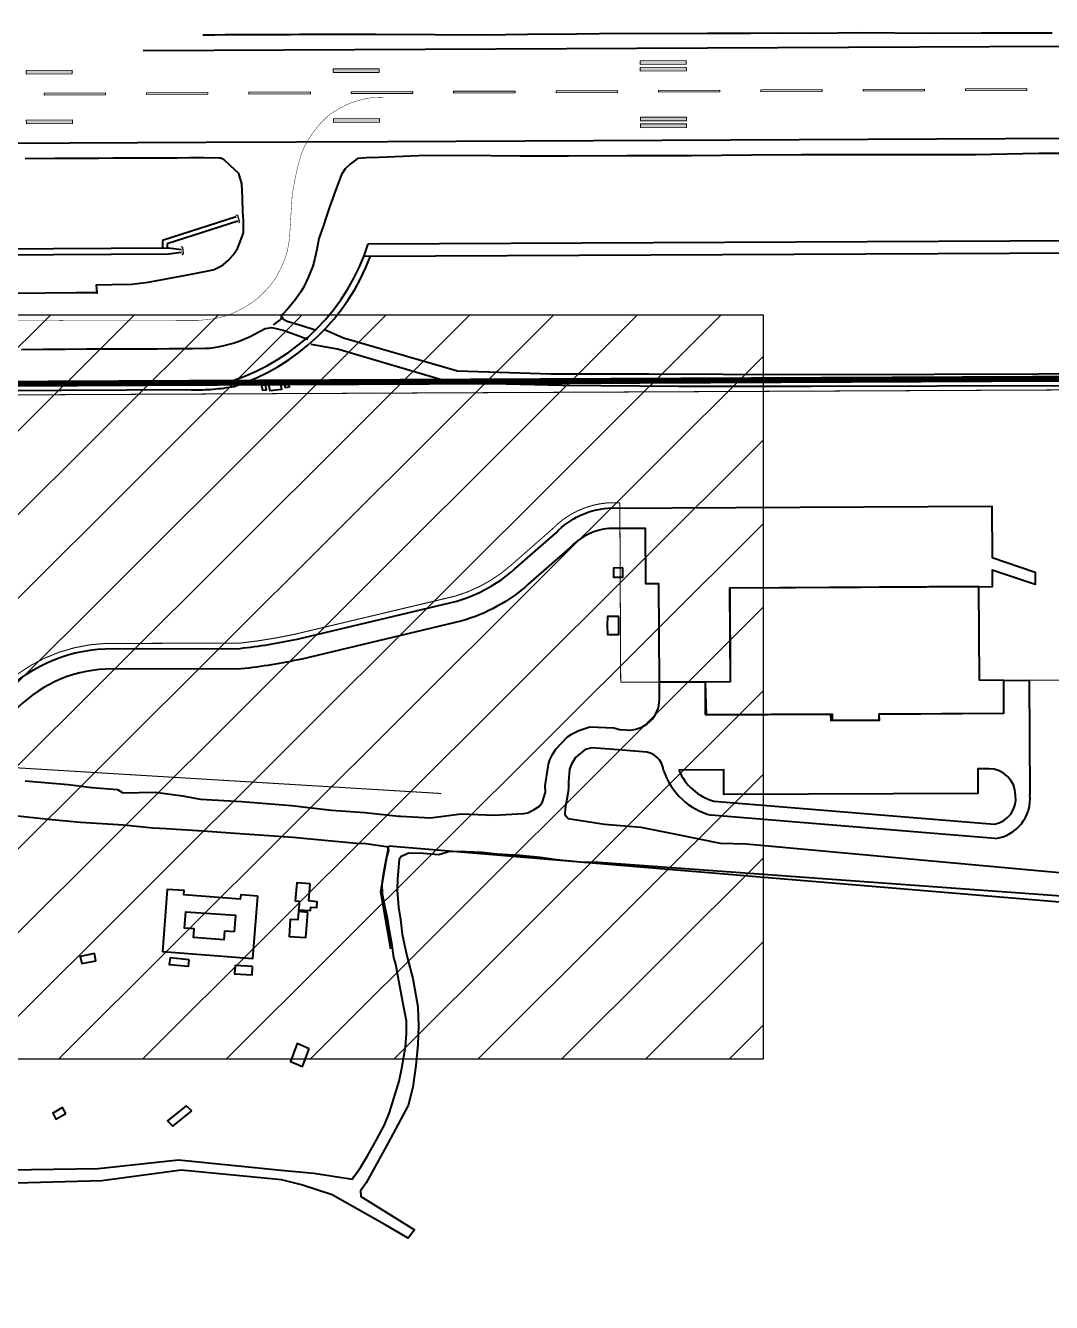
# Model space of a CAD drawing. Header units: metres. Extents: x 428 to 3974, y -4076 to 3914.
# Drawn here: x 1112.405 to 1112.84, y -3839.989 to -3839.449 of the extents above; entities that cross this region are included whole.
import ezdxf

# ---------------------------------------------------------------- set-up
doc = ezdxf.new("R2010")
doc.units = ezdxf.units.M
doc.header["$MEASUREMENT"] = 0
for name, pattern in [('CENTER', [50.79999999999998, 31.75, -6.349999999999998, 6.349999999999998, -6.349999999999998]), ('DASHED', [0.75, 0.5, -0.25]), ('HIDDEN', [9.524999999999995, 6.349999999999998, -3.174999999999998])]:
    doc.linetypes.add(name, pattern=pattern)
for name, color, linetype, lineweight in [('C-BLDG', 253, 'Continuous', 5), ('C-CLER-AERO', 253, 'Continuous', 5), ('C-FENC-AIRF-SECU', 253, 'DASHED', 0), ('C-NTWK-WATR-AIRF', 253, 'HIDDEN', 0), ('C-ROAD-AIRF', 253, 'Continuous', 5), ('C-ROAD-LAND', 253, 'Continuous', 9), ('C-RUNN', 253, 'Continuous', 5), ('C-RUNN-CNTR', 253, 'Continuous', 18), ('C-RUNN-MARK', 253, 'Continuous', 0), ('C-RUNW-MARK', 252, 'Continuous', 20), ('C-SHLD', 253, 'Continuous', 5)]:
    doc.layers.add(name, color=color, linetype=linetype, lineweight=lineweight)
for name, color, linetype in [('C-STRM-HEAD WALL', 253, 'Continuous'), ('C-TAXI-OTLN', 4, 'Continuous'), ('Dimension', 7, 'Continuous')]:
    doc.layers.add(name, color=color, linetype=linetype)
doc.styles.add('ADPI R', font='swiss.ttf')
doc.linetypes.add('OLS', pattern='A,4,-2,4,-2,["OLS",ADPI R,S=1.199999999999999,R=0,X=-1.7,Y=-0.5],-2,4,-2,4,-2', length=26)

# ---------------------------------------------------------------- blocks, each defined once
blk = doc.blocks.new('Kholsi_Close-flat-4')
at = {"layer": 'C-STRM-HEAD WALL', "ltscale": 0.1}
for points in [[(-0.1148039842955768, 1.495600229594856), (-0.9761678990907968, 1.918971878127194)], [(0.1148039828985929, -1.495600228547118), (-0.1148039842955768, 1.495600229594856)], [(0.1148039828985929, -1.495600228547118), (-0.6718523637391627, -2.045475796447135)]]:
    blk.add_lwpolyline(points, dxfattribs=at)
blk = doc.blocks.new('Kholsi_Close-flat-5')
at = {"layer": 'C-STRM-HEAD WALL', "ltscale": 0.1, "elevation": -1323.498}
for points in [[(-2.786217571236193, 2.307749363593757), (-3.720079387072473, 2.529319795896299)], [(-1.898249956779181, -0.5578244908247143), (-2.786217571236193, 2.307749363593757)], [(-1.898249956779181, -0.5578244908247143), (-2.54319365369156, -1.26862613344565)]]:
    blk.add_lwpolyline(points, dxfattribs=at)
blk = doc.blocks.new('*U59')
at = {"layer": 'C-RUNN-MARK'}
for points in [[(634049.5871011397, 3064402.841522975), (634048.7491451328, 3064403.16989735), (634037.8033326324, 3064375.238030447), (634038.6412886394, 3064374.909656072)], [(634031.3440803059, 3064356.28841147), (634030.5061242988, 3064356.616785845), (634019.5603117982, 3064328.684918942), (634020.3982678055, 3064328.356544566)], [(634013.1010594721, 3064309.735299965), (634012.263103465, 3064310.063674341), (634001.3172909644, 3064282.131807437), (634002.1552469715, 3064281.803433061)], [(633994.8580386379, 3064263.182188458), (633994.0200826308, 3064263.510562834), (633983.0742701305, 3064235.57869593), (633983.9122261379, 3064235.250321556)], [(633976.6150178041, 3064216.629076953), (633975.7770617969, 3064216.957451328), (633964.8312492965, 3064189.025584424), (633965.6692053035, 3064188.69721005)], [(633958.37199697, 3064170.075965447), (633957.5340409629, 3064170.404339823), (633946.5882284627, 3064142.472472919), (633947.4261844697, 3064142.144098544)], [(633940.1289761362, 3064123.522853942), (633939.291020129, 3064123.851228317), (633928.345207629, 3064095.919361414), (633929.1831636357, 3064095.590987038)], [(633921.8859553022, 3064076.969742436), (633921.0479992953, 3064077.298116812), (633910.1021867946, 3064049.366249909), (633910.9401428018, 3064049.037875533)], [(633903.6429344682, 3064030.416630931), (633902.8049784611, 3064030.745005306), (633891.8591659607, 3064002.813138402), (633892.6971219678, 3064002.484764028)], [(633885.3999136342, 3063983.863519425), (633884.5619576271, 3063984.1918938), (633873.6161451268, 3063956.260026897), (633874.4541011339, 3063955.931652522)]]:
    blk.add_hatch(color=256, dxfattribs=at).paths.add_polyline_path(points)
for points in [[(634048.7491451328, 3064403.16989735), (634037.8033326324, 3064375.238030447), (634038.6412886394, 3064374.909656072), (634049.5871011397, 3064402.841522975)], [(634030.5061242988, 3064356.616785845), (634019.5603117982, 3064328.684918942), (634020.3982678055, 3064328.356544566), (634031.3440803059, 3064356.28841147)], [(634012.263103465, 3064310.063674341), (634001.3172909644, 3064282.131807437), (634002.1552469715, 3064281.803433061), (634013.1010594721, 3064309.735299965)], [(633994.0200826308, 3064263.510562834), (633983.0742701305, 3064235.57869593), (633983.9122261379, 3064235.250321556), (633994.8580386379, 3064263.182188458)], [(633975.7770617969, 3064216.957451328), (633964.8312492965, 3064189.025584424), (633965.6692053035, 3064188.69721005), (633976.6150178041, 3064216.629076953)], [(633957.5340409629, 3064170.404339823), (633946.5882284627, 3064142.472472919), (633947.4261844697, 3064142.144098544), (633958.37199697, 3064170.075965447)], [(633939.291020129, 3064123.851228317), (633928.345207629, 3064095.919361414), (633929.1831636357, 3064095.590987038), (633940.1289761362, 3064123.522853942)], [(633921.0479992953, 3064077.298116812), (633910.1021867946, 3064049.366249909), (633910.9401428018, 3064049.037875533), (633921.8859553022, 3064076.969742436)], [(633902.8049784611, 3064030.745005306), (633891.8591659607, 3064002.813138402), (633892.6971219678, 3064002.484764028), (633903.6429344682, 3064030.416630931)], [(633884.5619576271, 3063984.1918938), (633873.6161451268, 3063956.260026897), (633874.4541011339, 3063955.931652522), (633885.3999136342, 3063983.863519425)]]:
    blk.add_lwpolyline(points, close=True, dxfattribs=at)
blk = doc.blocks.new('Sup 2400m-flat-2')
at = {"layer": 'C-RUNW-MARK'}
h = blk.add_hatch(color=256, dxfattribs=at)
h.paths.add_polyline_path([(-322.5000000018626, 19.64999998989515), (-322.5000000018626, 17.849999989965), (-300.0000000023283, 17.84999999043066), (-300.0000000018626, 19.64999999059364)])
h.paths.add_polyline_path([(-300.000000001397, 16.34999999054707), (-300.0000000018626, 14.54999999073334), (-322.5000000018626, 14.54999998991843), (-322.5000000018626, 16.349999989965)])
h.paths.add_polyline_path([(-322.5000000018626, 13.04999998991843), (-322.500000001397, 11.24999998998828), (-300.0000000018626, 11.24999999068677), (-300.0000000018626, 13.04999999061692)])
h = blk.add_hatch(color=256, dxfattribs=at)
h.paths.add_polyline_path([(-172.5000000018626, 19.64999999443534), (-172.5000000018626, 17.84999999450519), (-150.0000000018626, 17.8499999953201), (-150.0000000018626, 19.64999999536667)])
h.paths.add_polyline_path([(-150.0000000018626, 16.34999999520369), (-150.0000000018626, 14.54999999527354), (-172.5000000018626, 14.54999999469146), (-172.5000000018626, 16.34999999462161)])
h.paths.add_polyline_path([(-172.5000000013969, 13.04999999457504), (-172.5000000018626, 11.24999999441206), (-150.0000000018626, 11.24999999522697), (-150.0000000018626, 13.04999999515712)])
h = blk.add_hatch(color=256, dxfattribs=at)
h.paths.add_polyline_path([(-922.5000000018626, 13.04999997129198), (-922.500000001397, 11.24999997136183), (-900.000000001397, 11.24999997217674), (-900.0000000018626, 13.04999997210689)])
h.paths.add_polyline_path([(-922.5000000009312, -13.05000002880115), (-922.5000000009312, -11.25000002875458), (-900.0000000009312, -11.25000002805609), (-900.0000000009312, -13.05000002798624)])
h.paths.add_polyline_path([(-772.5000000018626, 13.04999997606501), (-772.5000000018626, 11.24999997613486), (-750.000000001397, 11.24999997660052), (-750.0000000018626, 13.04999997653067)])
h.paths.add_polyline_path([(-772.5000000009312, -13.0500000239117), (-772.5000000009312, -11.25000002409797), (-750.0000000009312, -11.25000002328306), (-750.0000000009312, -13.05000002321321)])
h.paths.add_polyline_path([(-622.5000000018626, 16.34999998053536), (-622.5000000018626, 14.54999998072162), (-600.0000000018626, 14.54999998142011), (-600.0000000018626, 16.34999998135026)])
h.paths.add_polyline_path([(-600.0000000018626, 13.0499999813037), (-600.000000001397, 11.24999998137355), (-622.5000000018626, 11.24999998067505), (-622.5000000018626, 13.04999998060521)])
h.paths.add_polyline_path([(-622.5000000009312, -16.35000001941807), (-622.5000000004657, -14.55000001925509), (-600.0000000009312, -14.55000001878943), (-600.0000000009312, -16.35000001860317)])
h.paths.add_polyline_path([(-600.0000000009312, -13.05000001878943), (-600.0000000009312, -11.25000001874286), (-622.5000000009312, -11.25000001920853), (-622.5000000009312, -13.05000001937151)])
h = blk.add_hatch(color=256, dxfattribs=at)
h.paths.add_polyline_path([(-322.5000000009313, -19.65000001015141), (-322.5000000009313, -17.85000001010485), (-300.0000000004657, -17.85000000928994), (-300.0000000009313, -19.65000000945292)])
h.paths.add_polyline_path([(-300.0000000009313, -16.35000000940635), (-300.0000000009313, -14.5500000094762), (-322.5000000004657, -14.55000001005828), (-322.5000000009313, -16.35000001010485)])
h.paths.add_polyline_path([(-322.5000000009313, -13.05000000994187), (-322.5000000009313, -11.25000001001172), (-300.0000000009313, -11.25000000942964), (-300.0000000009313, -13.05000000935979)])
h = blk.add_hatch(color=256, dxfattribs=at)
h.paths.add_polyline_path([(-172.5000000009313, -19.65000000537839), (-172.5000000009313, -17.85000000544824), (-150.0000000004656, -17.85000000474974), (-150.0000000009313, -19.65000000479631)])
h.paths.add_polyline_path([(-150.0000000009313, -16.35000000463333), (-150.0000000009313, -14.55000000470318), (-172.5000000004656, -14.55000000540167), (-172.5000000009313, -16.35000000533182)])
h.paths.add_polyline_path([(-172.5000000009313, -13.05000000551808), (-172.5000000009313, -11.25000000547152), (-150.0000000009313, -11.25000000465661), (-150.0000000009313, -13.05000000458676)])
for points in [[(-322.5000000018626, 19.64999998989515), (-322.5000000018626, 17.849999989965), (-300.0000000023283, 17.84999999043066), (-300.0000000018626, 19.64999999059364)], [(-172.5000000018626, 19.64999999443534), (-172.5000000018626, 17.84999999450519), (-150.0000000018626, 17.8499999953201), (-150.0000000018626, 19.64999999536667)], [(-922.5000000018626, 13.04999997129198), (-922.500000001397, 11.24999997136183), (-900.000000001397, 11.24999997217674), (-900.0000000018626, 13.04999997210689)], [(-772.5000000018626, 13.04999997606501), (-772.5000000018626, 11.24999997613486), (-750.000000001397, 11.24999997660052), (-750.0000000018626, 13.04999997653067)], [(-622.5000000018626, 16.34999998053536), (-622.5000000018626, 14.54999998072162), (-600.0000000018626, 14.54999998142011), (-600.0000000018626, 16.34999998135026)], [(-600.0000000018626, 13.0499999813037), (-600.000000001397, 11.24999998137355), (-622.5000000018626, 11.24999998067505), (-622.5000000018626, 13.04999998060521)], [(-300.000000001397, 16.34999999054707), (-300.0000000018626, 14.54999999073334), (-322.5000000018626, 14.54999998991843), (-322.5000000018626, 16.349999989965)], [(-322.5000000018626, 13.04999998991843), (-322.500000001397, 11.24999998998828), (-300.0000000018626, 11.24999999068677), (-300.0000000018626, 13.04999999061692)], [(-150.0000000018626, 16.34999999520369), (-150.0000000018626, 14.54999999527354), (-172.5000000018626, 14.54999999469146), (-172.5000000018626, 16.34999999462161)], [(-172.5000000013969, 13.04999999457504), (-172.5000000018626, 11.24999999441206), (-150.0000000018626, 11.24999999522697), (-150.0000000018626, 13.04999999515712)], [(-922.5000000009312, -13.05000002880115), (-922.5000000009312, -11.25000002875458), (-900.0000000009312, -11.25000002805609), (-900.0000000009312, -13.05000002798624)], [(-772.5000000009312, -13.0500000239117), (-772.5000000009312, -11.25000002409797), (-750.0000000009312, -11.25000002328306), (-750.0000000009312, -13.05000002321321)], [(-600.0000000009312, -13.05000001878943), (-600.0000000009312, -11.25000001874286), (-622.5000000009312, -11.25000001920853), (-622.5000000009312, -13.05000001937151)], [(-322.5000000009313, -13.05000000994187), (-322.5000000009313, -11.25000001001172), (-300.0000000009313, -11.25000000942964), (-300.0000000009313, -13.05000000935979)], [(-172.5000000009313, -13.05000000551808), (-172.5000000009313, -11.25000000547152), (-150.0000000009313, -11.25000000465661), (-150.0000000009313, -13.05000000458676)], [(-622.5000000009312, -16.35000001941807), (-622.5000000004657, -14.55000001925509), (-600.0000000009312, -14.55000001878943), (-600.0000000009312, -16.35000001860317)], [(-300.0000000009313, -16.35000000940635), (-300.0000000009313, -14.5500000094762), (-322.5000000004657, -14.55000001005828), (-322.5000000009313, -16.35000001010485)], [(-322.5000000009313, -19.65000001015141), (-322.5000000009313, -17.85000001010485), (-300.0000000004657, -17.85000000928994), (-300.0000000009313, -19.65000000945292)], [(-150.0000000009313, -16.35000000463333), (-150.0000000009313, -14.55000000470318), (-172.5000000004656, -14.55000000540167), (-172.5000000009313, -16.35000000533182)], [(-172.5000000009313, -19.65000000537839), (-172.5000000009313, -17.85000000544824), (-150.0000000004656, -17.85000000474974), (-150.0000000009313, -19.65000000479631)]]:
    blk.add_lwpolyline(points, close=True, dxfattribs=at)

msp = doc.modelspace()

# ---------------------------------------------------------------- hatches: boundary and pattern name
at = {"layer": 'Dimension'}
h = msp.add_hatch(dxfattribs=at)
h.set_pattern_fill('ANSI31', color=210, scale=0.2, style=0)
h.set_pattern_definition([(45, (-2541111.962942295, -12261380.23203609), (-0.0176776695296637, 0.0176776695296637), [])])
h.paths.add_polyline_path([(1112.15780291029, -3839.571290843523), (1112.71765062141, -3839.571290843523), (1112.71765062141, -3839.886410480699), (1112.15780291029, -3839.886410480699)])

# ---------------------------------------------------------------- linework, layer by layer
at = {"layer": 'C-BLDG', "lineweight": 40}
for points in [[(1112.507072057532, -3839.6010506872), (1112.50533930534, -3839.601190076388), (1112.505675435489, -3839.603213657803), (1112.507408181163, -3839.603074268616)], [(1112.513404151382, -3839.600316238767), (1112.508318263995, -3839.600848247475), (1112.508839189498, -3839.603361641234), (1112.513925075023, -3839.60282963439)], [(1112.51661938378, -3839.599862811333), (1112.514795517972, -3839.600167059518), (1112.515280776615, -3839.602056983105), (1112.517104642889, -3839.601752731196)], [(1112.658196005462, -3839.678434356294), (1112.654298006049, -3839.678518598146), (1112.654297282877, -3839.682423320777), (1112.65819528229, -3839.682339080788)], [(1112.808871369766, -3839.686318705968), (1112.703335321, -3839.686976253233), (1112.703664519316, -3839.726649613298), (1112.693111899732, -3839.726780398926), (1112.693430156404, -3839.740591994665), (1112.746121273334, -3839.740368831149), (1112.746210410683, -3839.742969931281), (1112.766788802067, -3839.742831322542), (1112.766759211155, -3839.740293263636), (1112.819456680635, -3839.739896032206), (1112.819405296309, -3839.72605732008), (1112.809200564822, -3839.725992066032)], [(1112.656567984218, -3839.699052791289), (1112.651729226536, -3839.699019524447), (1112.651553434743, -3839.702652591459), (1112.651685761711, -3839.706629376105), (1112.656569905537, -3839.706654862679)], [(1112.50369569329, -3839.81739911548), (1112.496527647091, -3839.816860324881), (1112.496350570539, -3839.818592026077), (1112.472491888753, -3839.816887575379), (1112.472537612966, -3839.81504584401), (1112.465428523677, -3839.814545159406), (1112.463414838495, -3839.84087049327), (1112.501706809694, -3839.843784514061)], [(1112.525906812823, -3839.812172171838), (1112.520231658085, -3839.811765502385), (1112.519600437912, -3839.819390739492), (1112.52126733256, -3839.819479671485), (1112.521188925444, -3839.820845090962), (1112.521005982025, -3839.823104006416), (1112.526007544207, -3839.82349304407), (1112.526155104818, -3839.822074202067), (1112.528712896122, -3839.822209240116), (1112.528915330725, -3839.819799938418), (1112.52533234605, -3839.819393552087)], [(1112.493779151192, -3839.832537134356), (1112.489632419268, -3839.832221566877), (1112.489355646963, -3839.835893350831), (1112.47659964343, -3839.834922616548), (1112.476880481424, -3839.831251145518), (1112.472733752294, -3839.830935576177), (1112.473265907685, -3839.82397859282), (1112.494310951284, -3839.825482041753)], [(1112.524938827804, -3839.824243067942), (1112.520948795094, -3839.82390798553), (1112.520693502812, -3839.827411358423), (1112.517465288708, -3839.82720801904), (1112.517079847357, -3839.834509852521), (1112.524108851752, -3839.834920359022)], [(1112.434572675689, -3839.841703738264), (1112.428640494081, -3839.842881542809), (1112.429221974178, -3839.84588580317), (1112.435153846586, -3839.84470786079)], [(1112.474643972194, -3839.844302307061), (1112.466673574368, -3839.843555587522), (1112.466264113276, -3839.846370651565), (1112.474450583993, -3839.847046435988)], [(1112.501575750722, -3839.847204026944), (1112.494197206995, -3839.846689210452), (1112.493919001384, -3839.850202559671), (1112.501297425902, -3839.850717482335)], [(1112.525547657119, -3839.8819943156), (1112.520477890926, -3839.879767795272), (1112.517566962591, -3839.887298525489), (1112.522636970928, -3839.889525651179)], [(1112.422503085764, -3839.909395671628), (1112.42111262116, -3839.906827795497), (1112.416940815239, -3839.90926327481), (1112.418331352486, -3839.911831773064)], [(1112.475781027651, -3839.908303638167), (1112.473503142087, -3839.906068668879), (1112.465470916549, -3839.912519562236), (1112.467748952521, -3839.914754343397)]]:
    msp.add_lwpolyline(points, close=True, dxfattribs=at)
msp.add_lwpolyline([(1112.56003553742, -3839.839842629796), (1112.555865629999, -3839.81558744534), (1112.559229269581, -3839.796091373256)], dxfattribs=at)
msp.add_lwpolyline([(1112.559229269581, -3839.796091373256), (1112.951359237036, -3839.828766071415, -0.3384087255586539), (1113.251145768868, -3840.12422411441), (1113.27340673651, -3840.282137143603)], format="xyb", dxfattribs=at)
at = {"layer": 'C-CLER-AERO', "linetype": 'OLS', "lineweight": 40, "const_width": 0.0025992, "flags": 128}
msp.add_lwpolyline([(1110.613906176252, -3839.366368138409), (1113.256396530619, -3839.353851015857), (1113.257580060004, -3839.596427868298), (1110.615055289077, -3839.608957418419), (1110.613906176252, -3839.366368138409)], close=True, dxfattribs=at)
at = {"layer": 'C-FENC-AIRF-SECU', "lineweight": 40, "ltscale": 0.2, "const_width": 0.0004332, "flags": 128}
for points in [[(1112.893078724811, -3839.602886016659), (1111.86634694315, -3839.607746734462)], [(1112.65732657486, -3839.726869133479), (1112.656966648953, -3839.650885080165)], [(1112.693110039415, -3839.726699629045), (1112.65732657486, -3839.726869133479)], [(1112.819399767978, -3839.726057284689), (1112.893438399261, -3839.725706570959)]]:
    msp.add_lwpolyline(points, dxfattribs=at)
for points in [[(1111.864945967639, -3839.629880993805), (1111.919611725914, -3839.643126662068), (1111.956840027547, -3839.654476690284, 0.0553225184495161), (1111.981610569129, -3839.656741664923, -0.0946968942070443), (1112.049538980661, -3839.665812266238, -0.2179149551678219), (1112.109598462427, -3839.725475724033, 0.2148990127998614), (1112.14087531758, -3839.747262089691), (1112.58148756293, -3839.773940823219)], [(1112.656966648953, -3839.650885080165), (1112.651831823359, -3839.650909404448, 0.1839627129918928), (1112.628412863197, -3839.661970163874), (1112.611031483351, -3839.677216517917, -0.1100200523554106), (1112.587379698133, -3839.690368834129), (1112.519926953087, -3839.706399488441, -0.0274390469308579), (1112.496111417613, -3839.710294476888), (1112.439127222127, -3839.710419313229, 0.1985392730102618), (1112.39225306963, -3839.732164369143, -0.1661861086222768), (1112.364094220525, -3839.747705943129), (1112.247808245434, -3839.740692253402)]]:
    msp.add_lwpolyline(points, format="xyb", dxfattribs=at)
at = {"layer": 'C-NTWK-WATR-AIRF', "lineweight": 40}
for points in [[(1112.494637561454, -3839.52979072108), (1112.463412330909, -3839.539846827454), (1112.463427277239, -3839.543002273134)], [(1112.49524842245, -3839.53168750479), (1112.465411940081, -3839.541296362123), (1112.46541997367, -3839.542992835112)], [(1112.550490099429, -3839.541313643746), (1113.266511576673, -3839.537921945743), (1113.283820782746, -3839.539456601432)], [(1112.139222194864, -3839.545165387161), (1112.153774691703, -3839.543383172891), (1112.322899052365, -3839.542611633606), (1112.340185162103, -3839.544192043311), (1112.357853421899, -3839.543502361692), (1112.465933301909, -3839.542990400634), (1112.47145483918, -3839.543708835907)], [(1112.139228349975, -3839.546464973307), (1112.153797077904, -3839.548109247527), (1112.322921157772, -3839.547278548769), (1112.340191521174, -3839.545534446082), (1112.357865519779, -3839.54605671688), (1112.465945399324, -3839.545544757686), (1112.471459886948, -3839.54477404914)], [(1112.548653048886, -3839.546520804233), (1113.266536200842, -3839.543120288468), (1113.283830092246, -3839.541421720005)]]:
    msp.add_lwpolyline(points, dxfattribs=at)
for points in [[(1112.550490099429, -3839.541313643746, -0.2410824602255357), (1112.493180669802, -3839.599086311824, -0.0484276270563008), (1112.475764839402, -3839.600481908015), (1111.85502391118, -3839.603422274059)], [(1112.55144004892, -3839.546507601804, -0.2282189068587852), (1112.493816426913, -3839.601612911738, -0.0488409653873518), (1112.475749338003, -3839.603081208832), (1111.855036221868, -3839.606021446354)]]:
    msp.add_lwpolyline(points, format="xyb", dxfattribs=at)
at = {"layer": 'C-ROAD-AIRF', "lineweight": 40}
for points in [[(1112.513660675803, -3839.571825490511), (1112.513656778684, -3839.572334204979), (1112.514309311709, -3839.573047300047), (1112.516110876067, -3839.573984400547), (1112.522445527794, -3839.575790361679), (1112.528390879235, -3839.577820710085)], [(1112.5853413655, -3839.599916461102), (1112.632447329307, -3839.601155537359), (1112.681780459783, -3839.60147701501), (1112.737962760454, -3839.601492540158), (1112.791231234981, -3839.601438983521), (1112.84351500492, -3839.601208930082), (1112.892328586853, -3839.600985425703), (1113.025825517675, -3839.600172042093), (1113.047645549247, -3839.600211317829), (1113.073648257604, -3839.600134347744), (1113.096349511253, -3839.600082646302), (1113.116785629144, -3839.599825297661), (1113.139257916207, -3839.599854323259), (1113.162952783941, -3839.599602657548), (1113.182868532328, -3839.599441136412), (1113.204155299304, -3839.599377193666), (1113.22904125364, -3839.599316974349), (1113.237832704516, -3839.59792599938), (1113.250595263629, -3839.595378517351), (1113.25944454824, -3839.591444774709), (1113.265204986981, -3839.588320064537), (1113.270877832504, -3839.584312603987), (1113.28058997584, -3839.575231333441), (1113.285446374169, -3839.568441107116)], [(1112.506920631932, -3839.577178388081), (1112.509673032867, -3839.57670749276), (1112.514421308836, -3839.577824608601), (1112.518365864599, -3839.579190227381), (1112.524928280576, -3839.581616386018)], [(1112.588242189916, -3839.59518755152), (1112.540031589991, -3839.581135819844), (1112.53197277659, -3839.577684230349)], [(1112.5853413655, -3839.599916461102), (1112.537511564749, -3839.585872843108), (1112.526327319401, -3839.583919518805)], [(1112.889106914359, -3839.595883091158), (1112.834013244095, -3839.596469839282), (1112.790025193667, -3839.596599481247), (1112.73207051489, -3839.596745615072), (1112.669215638614, -3839.596499721698), (1112.627761116675, -3839.596398334196), (1112.588242189916, -3839.59518755152)]]:
    msp.add_lwpolyline(points, dxfattribs=at)
msp.add_lwpolyline([(1112.393889707936, -3839.733661345384, -0.1983319657682875), (1112.439177026464, -3839.712637192748), (1112.496232599909, -3839.712512198082, 0.0275911143330268), (1112.52042218992, -3839.708561551935), (1112.587951386305, -3839.692512729384, 0.1102327023263491), (1112.612499537835, -3839.678879142917), (1112.629947524475, -3839.663574363283, -0.1840652343250261), (1112.651924200779, -3839.653126976631), (1112.814401267985, -3839.652357238523), (1112.814503913237, -3839.674023595816), (1112.832675670697, -3839.680178648971), (1112.832700742832, -3839.685470874599), (1112.81452945569, -3839.679415044553), (1112.814562781671, -3839.686449309058), (1112.703476560725, -3839.686975584544), (1112.703664519316, -3839.726649613298), (1112.673685632604, -3839.726791639991), (1112.673488263464, -3839.685131413109), (1112.667973109479, -3839.685157540432), (1112.667862050193, -3839.661715568222), (1112.652313912245, -3839.661789228387, 0.1845869886997806), (1112.635967707685, -3839.669818476952), (1112.618233274626, -3839.685374518103, -0.1109685243971601), (1112.590175351551, -3839.70088950283), (1112.522357543422, -3839.717006915427, -0.0281639775640199), (1112.496700477744, -3839.721175194896), (1112.439379319506, -3839.721300768843, 0.1974161156036065), (1112.400280837858, -3839.73951107747, -0.1717275762967402)], format="xyb", dxfattribs=at)
msp.add_arc((1112.481096627148, -3839.533704626552), 0.0511122013341726, 304.8983552192958, 310.9117646596499, dxfattribs=at)
at = {"layer": 'C-ROAD-LAND', "lineweight": 40}
for p, q in [((1112.673685632604, -3839.726791639991), (1112.693049985407, -3839.726699900992)), ((1112.67371977908, -3839.734000991277), (1112.673685632604, -3839.726791639991)), ((1112.693049985407, -3839.726699900992), (1112.693115449468, -3839.740518289796)), ((1112.819423002614, -3839.726057176656), (1112.83023517528, -3839.72600595764)), ((1112.819488668306, -3839.739919676623), (1112.819423002614, -3839.726057176656)), ((1112.83023517528, -3839.72600595764), (1112.830464324406, -3839.774382191888)), ((1112.693115449468, -3839.740518289796), (1112.693981840233, -3839.740514186388)), ((1112.693981840233, -3839.740514186388), (1112.694848229135, -3839.740510082982)), ((1112.694848229135, -3839.740510082982), (1112.746831648941, -3839.740263843156)), ((1112.746831648941, -3839.740263843156), (1112.746843959162, -3839.742863017312)), ((1112.746843959162, -3839.742863017312), (1112.766770934178, -3839.742768622181)), ((1112.766758624422, -3839.740169453613), (1112.819488668306, -3839.739919676623)), ((1112.766770934178, -3839.742768622181), (1112.766758624422, -3839.740169453613)), ((1112.629891231148, -3839.755139653749), (1112.634828751398, -3839.749905389912)), ((1112.634828751398, -3839.749905389912), (1112.636811071499, -3839.748616255067)), ((1112.636811071499, -3839.748616255067), (1112.63960484737, -3839.747240142143)), ((1112.63960484737, -3839.747240142143), (1112.644208588129, -3839.745696316651)), ((1112.644208588129, -3839.745696316651), (1112.65443621525, -3839.746096178135)), ((1112.65443621525, -3839.746096178135), (1112.656787115573, -3839.746784077204)), ((1112.656787115573, -3839.746784077204), (1112.659682973711, -3839.747016794226)), ((1112.628415599423, -3839.757366110749), (1112.629891231148, -3839.755139653749)), ((1112.642246135933, -3839.755348514012), (1112.638174005742, -3839.758729252211)), ((1112.64512553574, -3839.754538339741), (1112.642246135933, -3839.755348514012)), ((1112.65623757658, -3839.755431845031), (1112.64512553574, -3839.754538339741)), ((1112.666691505308, -3839.75627194456), (1112.65623757658, -3839.755431845031)), ((1112.626820849678, -3839.761529778309), (1112.627320114015, -3839.759616819389)), ((1112.627320114015, -3839.759616819389), (1112.628415599423, -3839.757366110749)), ((1112.638174005742, -3839.758729252211), (1112.6365074785, -3839.761514394722)), ((1112.625352215911, -3839.770651637755), (1112.626669909297, -3839.762475806466)), ((1112.626669909297, -3839.762475806466), (1112.626820849678, -3839.761529778309)), ((1112.635693484875, -3839.763639382264), (1112.635188258676, -3839.768935104079)), ((1112.6365074785, -3839.761514394722), (1112.635693484875, -3839.763639382264)), ((1112.405254339291, -3839.768603832639), (1112.42352715596, -3839.770112262286)), ((1112.42352715596, -3839.770112262286), (1112.433507922529, -3839.771383083603)), ((1112.433507922529, -3839.771383083603), (1112.444421572102, -3839.772204912446)), ((1112.444421572102, -3839.772204912446), (1112.446673550601, -3839.773663194097)), ((1112.625474476213, -3839.773401794202), (1112.625352215911, -3839.770651637755)), ((1112.635200486941, -3839.771607785664), (1112.634945417712, -3839.773886970422)), ((1112.635188258676, -3839.768935104079), (1112.635200486941, -3839.771607785664)), ((1112.446673550601, -3839.773663194097), (1112.460285887545, -3839.773301757118)), ((1112.460285887545, -3839.773301757118), (1112.471933243754, -3839.774869687102)), ((1112.471933243754, -3839.774869687102), (1112.479542214847, -3839.776353889323)), ((1112.479542214847, -3839.776353889323), (1112.496784537523, -3839.777375851936)), ((1112.496784537523, -3839.777375851936), (1112.518067522398, -3839.77896356321)), ((1112.622960992115, -3839.779289857663), (1112.624264123807, -3839.777401653297)), ((1112.624264123807, -3839.777401653297), (1112.625474476213, -3839.773401794202)), ((1112.634945417712, -3839.773886970422), (1112.633837706367, -3839.780249296865)), ((1112.518067522398, -3839.77896356321), (1112.534965478773, -3839.781000581748)), ((1112.534965478773, -3839.781000581748), (1112.549017492639, -3839.781916949145)), ((1112.549017492639, -3839.781916949145), (1112.563385667702, -3839.78346004448)), ((1112.576898970599, -3839.784264170743), (1112.589800538453, -3839.782552716501)), ((1112.589800538453, -3839.782552716501), (1112.603924675336, -3839.783167260877)), ((1112.603924675336, -3839.783167260877), (1112.616195923606, -3839.782426924623)), ((1112.616195923606, -3839.782426924623), (1112.618022565222, -3839.782097659252)), ((1112.618022565222, -3839.782097659252), (1112.620769148184, -3839.780765363193)), ((1112.620769148184, -3839.780765363193), (1112.622960992115, -3839.779289857663)), ((1112.633837706367, -3839.780249296865), (1112.633648712611, -3839.782783848411)), ((1112.633648712611, -3839.782783848411), (1112.635094721759, -3839.784462304032)), ((1112.563385667702, -3839.78346004448), (1112.564151689833, -3839.783505628995)), ((1112.564151689833, -3839.783505628995), (1112.576898970599, -3839.784264170743)), ((1112.564151689833, -3839.783505628995), (1112.564151689833, -3839.783505628995)), ((1112.635094721759, -3839.784462304032), (1112.650509668006, -3839.786879743627)), ((1112.650509668006, -3839.786879743627), (1112.665801865937, -3839.788118143744)), ((1112.665801865937, -3839.788118143744), (1112.681383119854, -3839.791353329263)), ((1112.81565796114, -3839.792955556131), (1112.695666817906, -3839.783153617001)), ((1112.681383119854, -3839.791353329263), (1112.699373014694, -3839.795007503769)), ((1112.699373014694, -3839.795007503769), (1112.710421666926, -3839.795188346124)), ((1112.710421666926, -3839.795188346124), (1112.716562152798, -3839.795787695042)), ((1112.716562152798, -3839.795787695042), (1112.900112052871, -3839.812660829342))]:
    msp.add_line(p, q, dxfattribs=at)
msp.add_lwpolyline([(1112.681919405194, -3839.764073700822, 0.2269570459182427), (1112.696719550485, -3839.777154612533), (1112.815490920985, -3839.786856907597, 0.4063881323166906), (1112.824401280334, -3839.774767340339), (1112.824400783008, -3839.774662112064, 0.4142135623755371), (1112.81308435691, -3839.763452389455), (1112.808412389322, -3839.763474519543), (1112.808461633003, -3839.773871204993), (1112.701029240577, -3839.774380096412), (1112.700979991773, -3839.763983412824)], format="xyb", close=True, dxfattribs=at)
for points in [[(1112.388947538989, -3839.933304337031), (1112.436218364587, -3839.932652457795), (1112.470223895697, -3839.928992816425), (1112.515017010695, -3839.933444337166), (1112.527449632952, -3839.934608285494), (1112.54384248001, -3839.937196989722), (1112.54384248001, -3839.937196989722), (1112.544408901552, -3839.936195609338), (1112.547202642499, -3839.932207786656), (1112.550150037701, -3839.92723292037), (1112.554043113211, -3839.920584607116), (1112.557394264689, -3839.914217009387), (1112.559518269221, -3839.908932688824), (1112.563616227782, -3839.895736674956), (1112.564703959929, -3839.890230602763), (1112.5661864406, -3839.881149959929), (1112.566704791928, -3839.875701994813), (1112.566629083785, -3839.87017542421), (1112.565795415504, -3839.865920338026), (1112.564697251147, -3839.859988062821), (1112.563178556463, -3839.851688658065), (1112.562210851306, -3839.84617505706), (1112.561380156739, -3839.84328960552), (1112.560514169703, -3839.83734913095), (1112.559620248577, -3839.832720303155), (1112.558535471516, -3839.826142375535), (1112.557612762278, -3839.822140298031), (1112.556573531548, -3839.816470037393), (1112.556389464954, -3839.812111997224), (1112.557124857748, -3839.807407255462), (1112.558082131161, -3839.801991577438), (1112.559197044423, -3839.797932372606), (1112.558839443097, -3839.797088095165), (1112.559004370081, -3839.796666407205), (1112.549409443004, -3839.7952729009), (1112.545470419763, -3839.795145961634), (1112.518624170641, -3839.792553342125), (1112.494236003565, -3839.79085137806), (1112.480446134186, -3839.789907296366), (1112.465012766378, -3839.788841522477), (1112.459338442846, -3839.788561319179), (1112.446866818196, -3839.787363792947), (1112.428685020147, -3839.786227544016), (1112.416612974326, -3839.785127627841), (1112.402093499391, -3839.783501043162)], [(1112.898143726359, -3839.821400047457), (1112.647813830017, -3839.803069896242), (1112.641665034885, -3839.803148831419), (1112.63021843038, -3839.801947697244), (1112.623297985135, -3839.800987948841), (1112.61468390278, -3839.800160440795), (1112.604910519863, -3839.799592201776), (1112.598766592754, -3839.798951340086), (1112.591664673252, -3839.798621210448), (1112.585067206951, -3839.798471943653), (1112.580375982872, -3839.799844681463), (1112.573668848215, -3839.799318530775), (1112.567511993884, -3839.799225113533), (1112.566133717498, -3839.799867640427), (1112.564419461372, -3839.800604614607), (1112.563630707519, -3839.801804983235), (1112.562867392278, -3839.810010663412), (1112.562663467558, -3839.814830527819), (1112.56323620859, -3839.822083654991), (1112.564084607134, -3839.827203243217), (1112.564825194845, -3839.833522643141), (1112.565884386147, -3839.83806529007), (1112.567006455692, -3839.843254977084), (1112.569304115562, -3839.852268544204), (1112.571502677123, -3839.864283365375), (1112.571725965435, -3839.872324275962), (1112.571470953482, -3839.880158641554), (1112.570632614153, -3839.889017946265), (1112.569349023937, -3839.898252471527), (1112.567453025798, -3839.905945764101), (1112.558907156768, -3839.921833322561), (1112.549560415982, -3839.938687707475), (1112.547276720828, -3839.942123373217), (1112.547408630563, -3839.944446000448), (1112.552811861461, -3839.947930087514), (1112.570108871865, -3839.958614352337), (1112.567413383587, -3839.962073209873), (1112.557977737351, -3839.956692676238), (1112.545977642717, -3839.949802928782), (1112.535152969839, -3839.943786933265), (1112.535152969839, -3839.943786933265), (1112.522282585925, -3839.939509621999), (1112.513793479609, -3839.937518895782), (1112.471314461859, -3839.933395180098), (1112.437771701677, -3839.937842003248), (1112.390886353286, -3839.939126991845)]]:
    msp.add_lwpolyline(points, dxfattribs=at)
for centre, radius, start, end in [((1112.660723926457, -3839.734062551699), 0.0129960000002067, 265.4057573916184, 0.2713735817361962), ((1112.666634833863, -3839.765192731461), 0.0089209663218409, 6.197317840325886, 89.63592685609858), ((1112.702986292964, -3839.755151103429), 0.0289433161594721, 198.2804081067364, 255.3514682347093), ((1112.813737160018, -3839.776235955945), 0.0168295718463525, 276.5535175451992, 6.323925522227354)]:
    msp.add_arc(centre, radius, start, end, dxfattribs=at)
at = {"layer": 'C-RUNN', "lineweight": 40, "ltscale": 0.1}
for points in [[(1112.455305613069, -3839.459448282785), (1113.201426460365, -3839.45591357275)], [(1112.135339828165, -3839.499952622868), (1112.481697297613, -3839.498311746112), (1112.558621553662, -3839.497947314001), (1113.110343685797, -3839.495333516217)]]:
    msp.add_lwpolyline(points, dxfattribs=at)
at = {"layer": 'C-RUNN-CNTR', "linetype": 'CENTER', "lineweight": 40, "const_width": 0.00017328, "flags": 128}
msp.add_lwpolyline([(1111.616062119095, -3839.577445027597), (1111.630502697503, -3839.577366071932), (1111.647812607656, -3839.577326336122), (1111.666705418336, -3839.577244046322), (1111.681776474187, -3839.577182137585), (1111.69675238566, -3839.577077857397), (1111.705455779987, -3839.577121251441), (1111.713568455032, -3839.577001276604), (1111.722525041973, -3839.576994407169), (1111.734176736282, -3839.576876898474), (1111.745100856716, -3839.576849908746), (1111.75482333261, -3839.57681373804), (1111.76418455034, -3839.576736522085), (1111.773864560253, -3839.576696717358), (1111.785013339905, -3839.576711914679), (1111.795939506921, -3839.576633769265), (1111.80543308468, -3839.576577610515), (1111.815965825184, -3839.576525270186), (1111.827315657357, -3839.576495076708), (1111.838066105223, -3839.57642988599), (1111.849370184778, -3839.576357268907), (1111.859316837, -3839.576364408425), (1111.867280652704, -3839.576329686856), (1111.87447211794, -3839.576268102221), (1111.883731509051, -3839.576253720737), (1111.905818214132, -3839.576185167945), (1111.915716287637, -3839.576119312263), (1111.924627313348, -3839.576054099194), (1111.938410422722, -3839.576014504946), (1111.949981572995, -3839.576011038563), (1111.961809280752, -3839.575963431216), (1111.975762647068, -3839.575906529269), (1111.988940565339, -3839.575836110107), (1112.011495361062, -3839.575737255803), (1112.027322984724, -3839.575641361243), (1112.040569495833, -3839.575619201354), (1112.052044273777, -3839.5755468171), (1112.059774993411, -3839.575359522543), (1112.067498056641, -3839.575425128631), (1112.075388070153, -3839.575371257208), (1112.08571494739, -3839.575356899939), (1112.094425287521, -3839.575319218627), (1112.105803300584, -3839.575442065663), (1112.115920886355, -3839.575255268432), (1112.116679463027, -3839.575256842367), (1112.12324852399, -3839.575233734391), (1112.129106452646, -3839.575218166402), (1112.130061757708, -3839.575165813035), (1112.137248302302, -3839.575143472469), (1112.144461232195, -3839.575121835983), (1112.1512708901, -3839.575068387381), (1112.158338688737, -3839.575052208445), (1112.165881796697, -3839.575012183927), (1112.173212275798, -3839.575016557417), (1112.1803267933, -3839.574972492821), (1112.187768707009, -3839.574933522559), (1112.194991337559, -3839.574889383456), (1112.202528418465, -3839.574883450932), (1112.210076247765, -3839.574820104233), (1112.217498654923, -3839.574868130675), (1112.224478500853, -3839.574757312603), (1112.232249761423, -3839.574782322339), (1112.239629642995, -3839.574781981474), (1112.249724643262, -3839.574714324615), (1112.25879330696, -3839.57466571889), (1112.262388613964, -3839.574537671349), (1112.276815344071, -3839.574466084308), (1112.28873779667, -3839.574424646042), (1112.300487423273, -3839.574398742235), (1112.312552690464, -3839.574310817934), (1112.325563432606, -3839.574249022818), (1112.337467409162, -3839.574196282021), (1112.348719845018, -3839.574122746653), (1112.361414007335, -3839.574111229918), (1112.371705188839, -3839.574086819953), (1112.382067680782, -3839.57404712326), (1112.392630360047, -3839.573917632169), (1112.407746112863, -3839.573869659743), (1112.415044375187, -3839.573891495533), (1112.423783283638, -3839.573742711163), (1112.440135493832, -3839.573746959857), (1112.449099504346, -3839.57373061142), (1112.457988261668, -3839.573693827904), (1112.472792332018, -3839.573666217915), (1112.478889518841, -3839.573640422143), (1112.482600224628, -3839.573354643948), (1112.485891452017, -3839.572876614697), (1112.489409212446, -3839.572046597666), (1112.492490491787, -3839.570932262756), (1112.49565616013, -3839.569500045098), (1112.49885470509, -3839.56774990744), (1112.501816211691, -3839.565833845354), (1112.50421933453, -3839.563883279628), (1112.506362997884, -3839.561770104981), (1112.508177642668, -3839.559797923259), (1112.509842912624, -3839.557789997376), (1112.511357999364, -3839.555741996682), (1112.513304003938, -3839.552049749709), (1112.514458955223, -3839.549470796427), (1112.515374978962, -3839.547247830025), (1112.516236816956, -3839.544377003974), (1112.516826640772, -3839.541276774547), (1112.517190576023, -3839.53859819769), (1112.517528463578, -3839.532958760104), (1112.517906523267, -3839.526918321094), (1112.518315664916, -3839.520442274577), (1112.519224187317, -3839.515309808022), (1112.520088393664, -3839.511121646679), (1112.520554023287, -3839.509072047837), (1112.521261705509, -3839.506493683151), (1112.521942850626, -3839.504052656881), (1112.522789084776, -3839.50174554362), (1112.523556062444, -3839.499973357833), (1112.52437525704, -3839.49851325079), (1112.525473386938, -3839.496579651899), (1112.527010093401, -3839.494365501396), (1112.528882457366, -3839.49191915541), (1112.530186402103, -3839.490320508546), (1112.531766463028, -3839.488776226706), (1112.532886460381, -3839.487622655175), (1112.534256882923, -3839.48650102987), (1112.536447419743, -3839.485066584489), (1112.538635717197, -3839.483767279602), (1112.540623289956, -3839.4827230025), (1112.542960897046, -3839.48170092254), (1112.546194392214, -3839.480635184042), (1112.549086565109, -3839.479916696614), (1112.551116717471, -3839.479528614498), (1112.553151936228, -3839.479317520923), (1112.557223536032, -3839.479231425739)], dxfattribs=at)
at = {"layer": 'C-SHLD', "lineweight": 40}
for points in [[(1112.839866685638, -3839.452140198267), (1112.825398825067, -3839.45204726345), (1112.80994406478, -3839.452103148392), (1112.787772312718, -3839.452215749017), (1112.759119363459, -3839.451988377786), (1112.739191009155, -3839.452315262697), (1112.724718204657, -3839.452062073342), (1112.712287121875, -3839.452203058815), (1112.694032860877, -3839.452289867393), (1112.674732390749, -3839.452359802267), (1112.657786440993, -3839.452245596043), (1112.638714800546, -3839.452504289515), (1112.617888148366, -3839.452649249873), (1112.599328372585, -3839.452943223707), (1112.578791071618, -3839.452842687435), (1112.553542323368, -3839.452689063914), (1112.548952580853, -3839.452672454707), (1112.544634642037, -3839.452697009958), (1112.540833115535, -3839.45266740135), (1112.536929719573, -3839.452719292781), (1112.533054281915, -3839.45271718613), (1112.529324936172, -3839.452712035916), (1112.525355852167, -3839.452713580049), (1112.521464742212, -3839.452740078039), (1112.517768819774, -3839.452753347523), (1112.513667149892, -3839.452763755984), (1112.509638637262, -3839.4527917087), (1112.5059079262, -3839.452820665381), (1112.502300651701, -3839.452834136031), (1112.498566340613, -3839.452818839989), (1112.494532329454, -3839.452861097819), (1112.490002083084, -3839.452858139939), (1112.485504071186, -3839.4529011093), (1112.480480918618, -3839.452945771805), (1112.480432549915, -3839.45294606424)], [(1112.551707231397, -3839.504761367283), (1112.551707231397, -3839.504761367283), (1112.571708281016, -3839.503955993048), (1112.589975060853, -3839.503738596283), (1112.614656920502, -3839.504000007353), (1112.6351902084, -3839.504097475848), (1112.65988363787, -3839.503942215062), (1112.687316416255, -3839.503958930439), (1112.712692181537, -3839.503587548799), (1112.733844271819, -3839.503529572106), (1112.757480911402, -3839.503412922091), (1112.779138407627, -3839.503397445373), (1112.807431113398, -3839.503422078855), (1112.834083258597, -3839.502950006342), (1112.854392020455, -3839.502944641925)]]:
    msp.add_lwpolyline(points, dxfattribs=at)
for points in [[(1112.492257649968, -3839.508259219296, 0), (1112.489448765716, -3839.505779483533, 0), (1112.488125793128, -3839.50498410984, 0), (1112.487509387503, -3839.504957742235, 0), (1112.480830941307, -3839.504900318748, 0), (1112.474749423521, -3839.504897513605, 0), (1112.469805661081, -3839.504982416696, 0), (1112.465479072141, -3839.504989902667, 0), (1112.459116855594, -3839.505036167047, 0), (1112.454716983674, -3839.505009374759, 0), (1112.448201373177, -3839.505016838378, 0), (1112.442367260302, -3839.505031331621, 0), (1112.436424475121, -3839.505147741354, 0), (1112.431071279528, -3839.505150140441, 0), (1112.417599220252, -3839.505167757339, 0), (1112.405315053607, -3839.505296052612, 0)], [(1112.400526624596, -3839.562124661348, 0), (1112.413729362613, -3839.562036921448, 0), (1112.426705269101, -3839.561941423632, 0), (1112.435358481905, -3839.561907795436, 0), (1112.435829959302, -3839.562155834578, 0), (1112.435550490352, -3839.558571280159, 0), (1112.442006423096, -3839.558488707236, 0), (1112.450448341625, -3839.558338596663, 0), (1112.457397920037, -3839.557532197974, 0), (1112.46503528343, -3839.556028313181, 0), (1112.473316889679, -3839.554498714573, 0), (1112.48350535748, -3839.552535860978, 0), (1112.485281906514, -3839.552098452292, 0), (1112.487326076677, -3839.551137964419, 0), (1112.489139050203, -3839.550179847694, 0), (1112.491351064718, -3839.548217582694, 0), (1112.493479112121, -3839.545828129343, 0), (1112.495100061367, -3839.543288697667, 0), (1112.496268026023, -3839.540435145787, 0), (1112.497722106012, -3839.53664282634, 0), (1112.497716167434, -3839.531290105722, 0), (1112.497352371415, -3839.527854661636, 0), (1112.49732608763, -3839.521831317983, 0), (1112.496958465738, -3839.515847579754, 0), (1112.495720148976, -3839.51154391951, 0), (1112.492257649968, -3839.508259219296, 0)]]:
    msp.add_polyline3d(points, dxfattribs=at)
at = {"layer": 'C-TAXI-OTLN', "color": 253, "lineweight": 40}
msp.add_lwpolyline([(1112.403791227801, -3839.586025434724), (1112.413079159292, -3839.585913942374), (1112.422407735097, -3839.58590003959), (1112.431303424253, -3839.585718787454), (1112.441285623661, -3839.585728581241), (1112.448807240421, -3839.585730659953), (1112.458220615941, -3839.585711962722), (1112.461354301734, -3839.585670379169), (1112.466307994401, -3839.585605767734), (1112.471076321746, -3839.585553282119), (1112.476170773575, -3839.585566058002), (1112.481484552803, -3839.585492617628), (1112.483300925656, -3839.585439334802), (1112.486161037306, -3839.585004882134), (1112.488954137968, -3839.584467471755), (1112.493392218327, -3839.583335164181), (1112.495875444686, -3839.582447276629), (1112.500517433932, -3839.58044149465), (1112.504445625892, -3839.578410753227), (1112.506920631932, -3839.577178388081)], dxfattribs=at)
msp.add_polyline3d([(1112.551707231397, -3839.504761367283, 0), (1112.545876146717, -3839.50514011941, 0), (1112.542874610475, -3839.507616543389, 0), (1112.540782478596, -3839.50956846512, 0), (1112.539211635901, -3839.511936023078, 0), (1112.53706466542, -3839.517607202, 0), (1112.534185503567, -3839.525316431365, 0), (1112.53284205073, -3839.529628825552, 0), (1112.531407126183, -3839.533978500582, 0), (1112.529645207761, -3839.53899510502, 0), (1112.52868567496, -3839.543710597969, 0), (1112.527914638123, -3839.547469244516, 0), (1112.526970814871, -3839.550661656252, 0), (1112.525082446127, -3839.55553365796, 0), (1112.523229907224, -3839.559489273644, 0), (1112.521923494949, -3839.561628387487, 0), (1112.519316832027, -3839.565415336929, 0), (1112.516335993497, -3839.568971521399, 0), (1112.514307614839, -3839.571046347908, 0), (1112.513660675803, -3839.571825490511, 0), (1112.513656778684, -3839.572334204979, 0), (1112.514309311709, -3839.573047300047, 0), (1112.516110876067, -3839.573984400547, 0), (1112.522445527794, -3839.575790361679, 0), (1112.528026517904, -3839.577696277938, 0)], dxfattribs=at)
at = {"layer": 'Dimension', "color": 210}
msp.add_lwpolyline([(1112.15780291029, -3839.571290843523), (1112.71765062141, -3839.571290843523), (1112.71765062141, -3839.886410480699), (1112.15780291029, -3839.886410480699)], close=True, dxfattribs=at)

# ---------------------------------------------------------------- block references
at = {"lineweight": 40, "xscale": 0.0008664000162988, "yscale": 0.0008664000162988, "zscale": 0.0008664000162988, "rotation": 0.2713628720925263}
for name, p in [('Sup 2400m-flat-2', (1113.204987670718, -3839.47539217136)), ('Kholsi_Close-flat-5', (1112.497716167434, -3839.531290105722, 1.146678667199999)), ('Kholsi_Close-flat-4', (1112.472153843338, -3839.544192196047))]:
    msp.add_blockref(name, p, dxfattribs=at)
at = {"layer": 'C-RUNN-MARK', "lineweight": 40, "xscale": 0.0008663995821894, "yscale": 0.0008663995821894, "zscale": 0.0008663995821894, "rotation": 111.6703719335296}
msp.add_blockref('*U59', (3782.617991769179, -3369.591566733263), dxfattribs=at)

doc.saveas('drawing.dxf')
